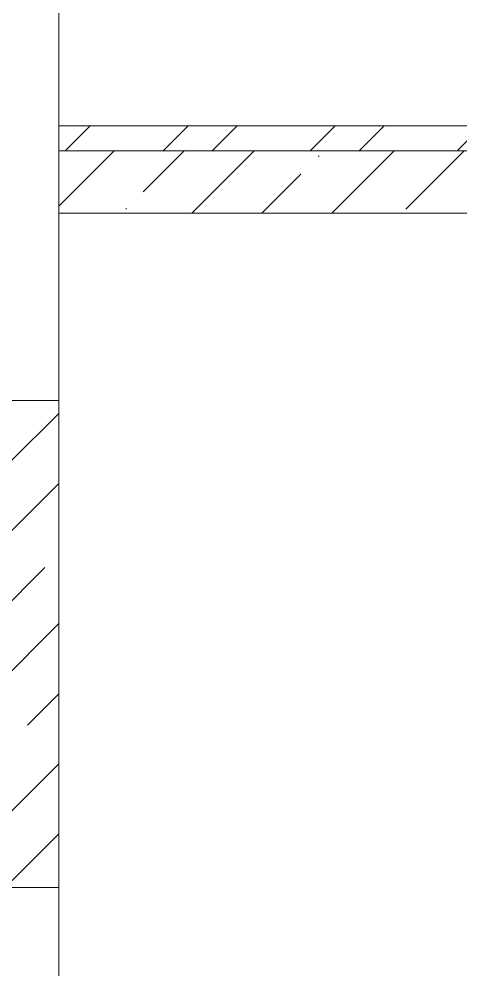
# Model space of a CAD drawing. Header units: millimetres. Extents: x -515342 to 330399, y -224905 to 507333.
# Drawn here: x 245827 to 247241, y 90370 to 93414 of the extents above; entities that cross this region are included whole.
import ezdxf

# ---------------------------------------------------------------- set-up
doc = ezdxf.new("R2010")
doc.units = ezdxf.units.MM
doc.layers.get('0').update_dxf_attribs({"lineweight": 0})
for name, color, linetype, lineweight in [('Лестницы', 7, 'Continuous', 0), ('Стены внутренние', 7, 'Continuous', 0), ('Стены несущие', 7, 'Continuous', 0)]:
    doc.layers.add(name, color=color, linetype=linetype, lineweight=lineweight)

# ---------------------------------------------------------------- blocks, each defined once
blk = doc.blocks.new('СД_Люблино_Фасады_rvt-2-О_АР_П_Разрез 2-2')
at = {"layer": 'Стены внутренние'}
h = blk.add_hatch(dxfattribs=at)
h.set_pattern_fill('FP_37', color=256, style=0, pattern_type=2)
h.set_pattern_definition([(45, (-6322.6, 7579.1), (-224.5064, 224.5064), []), (45, (-6098.08, 7579.1), (-224.5064, 224.5064), [396.875, -79.375, 3.353, -76.022])])
h.paths.add_polyline_path([(-15905, -3570), (-15405, -3570), (-15405, -1055), (-15905, -1055), (-15905, -3144.6)])
h.paths.add_polyline_path([(-15405, 2600), (-15405, 4160), (-15905, 4160), (-15905, 2600), (-15631.5, 2600)])
h.paths.add_polyline_path([(-15905, 6020), (-15405, 6020), (-15405, 7510), (-15905, 7510), (-15905, 6066.3)])
h.paths.add_polyline_path([(-15905, 9370), (-15405, 9370), (-15405, 10810), (-15905, 10810), (-15905, 9382.2)])
h.paths.add_polyline_path([(-15905, 12670), (-15405, 12670), (-15405, 13250), (-15905, 13250), (-15905, 12698.1)])
for p, q in [((-15405, 6020), (-15405, 5040.2)), ((-15405, 4760.2), (-15405, 4160)), ((-15405, 2600), (-15405, 1697.4))]:
    blk.add_line(p, q, dxfattribs=at)
at = {"layer": 'Стены несущие'}
for p, q in [((-15405, 4160), (-15725, 4160)), ((-15405, 2600), (-15405, 4160)), ((-15905, 2600), (-15405, 2600))]:
    blk.add_line(p, q, dxfattribs=at)

msp = doc.modelspace()

# ---------------------------------------------------------------- hatches: boundary and pattern name
at = {"layer": 'Лестницы'}
h = msp.add_hatch(dxfattribs=at)
h.set_pattern_fill('FP_45', color=256, style=0, pattern_type=2)
h.set_pattern_definition([(45, (255037.12, 95610.5), (-235.732, 235.732), []), (45, (255194.28, 95610.5), (-235.732, 235.732), [])])
h.paths.add_polyline_path([(247750.4138, 92991.6103), (247750.4138, 93071.6103), (245954.7107, 93071.6103), (245954.7107, 92991.6103), (247656.5081, 92991.6103)])
h = msp.add_hatch(dxfattribs=at)
h.set_pattern_fill('FP_37', color=256, style=0, pattern_type=2)
h.set_pattern_definition([(45, (255037.12, 95610.5), (-224.506, 224.506), []), (45, (255261.63, 95610.5), (-224.506, 224.506), [396.875, -79.375, 3.353, -76.022])])
h.paths.add_polyline_path([(247735.4138, 92705.3244), (247735.4138, 92991.6103), (245954.7107, 92991.6103), (245954.7107, 92791.6103), (247571.6518, 92791.6103), (247656.5081, 92746.8997)])

# ---------------------------------------------------------------- linework, layer by layer
for p, q in [((247750.4138, 93071.6103), (245954.7107, 93071.6103)), ((245954.7107, 93071.6103), (245954.7107, 92991.6103)), ((247735.4138, 92991.6103), (245954.7107, 92991.6103)), ((245954.7107, 92991.6103), (245954.7107, 92791.6103)), ((245954.7107, 92991.6103), (247750.4138, 92991.6103)), ((245954.7107, 92791.6103), (247571.6518, 92791.6103))]:
    msp.add_line(p, q, dxfattribs=at)

# ---------------------------------------------------------------- block references
msp.add_blockref('СД_Люблино_Фасады_rvt-2-О_АР_П_Разрез 2-2', (261359.7107, 88031.3929))

doc.saveas('drawing.dxf')
